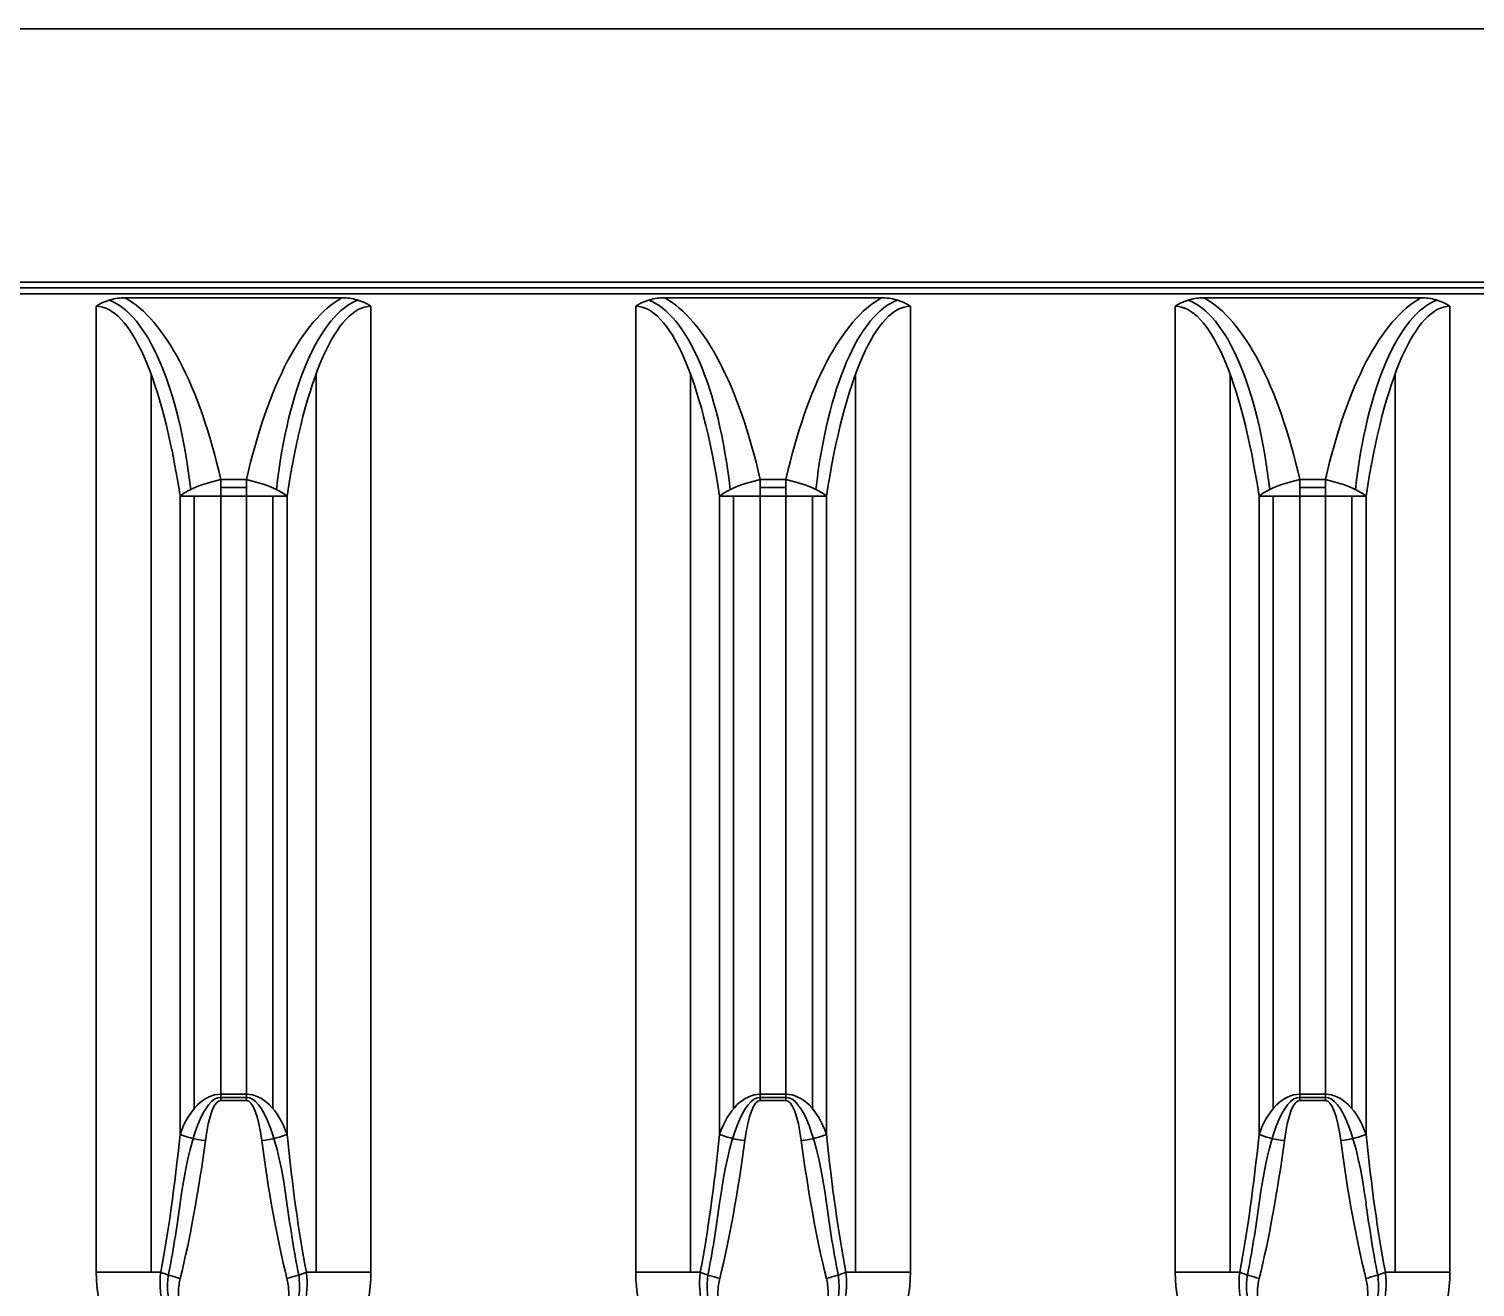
# Model space of a CAD drawing. Header units: millimetres. Extents: x 126 to 861, y 86 to 521.
# Drawn here: x 363.11 to 411.6, y 255.82 to 298 of the extents above; entities that cross this region are included whole.
import ezdxf

# ---------------------------------------------------------------- set-up
doc = ezdxf.new("R2010")
doc.units = ezdxf.units.MM
doc.layers.add('10', color=7, linetype='Continuous', true_color=0xffffff)

msp = doc.modelspace()

# ---------------------------------------------------------------- linework, layer by layer
at = {"layer": '10', "color": 7, "linetype": 'Continuous', "lineweight": 35}
for p, q in [((286.552, 297.995), (435.292, 297.995)), ((435.292, 289.507), (286.552, 289.507)), ((435.292, 289.315), (286.552, 289.315)), ((286.552, 289.119), (435.292, 289.119)), ((365.361, 256.318), (365.361, 288.697)), ((366.334, 288.98), (373.601, 288.98)), ((374.573, 288.697), (374.573, 256.318)), ((383.451, 256.318), (383.451, 288.697)), ((384.424, 288.98), (391.691, 288.98)), ((392.663, 288.697), (392.663, 256.318)), ((401.541, 256.318), (401.541, 288.697)), ((402.514, 288.98), (409.781, 288.98)), ((410.753, 288.697), (410.753, 256.318)), ((367.199, 286.428), (367.199, 256.318)), ((372.735, 256.318), (372.735, 286.428)), ((385.289, 286.428), (385.289, 256.318)), ((390.825, 256.318), (390.825, 286.428)), ((403.379, 286.428), (403.379, 256.318)), ((408.915, 256.318), (408.915, 286.428)), ((369.537, 282.886), (369.537, 282.336)), ((369.537, 282.886), (370.397, 282.886)), ((370.397, 282.886), (370.397, 282.336)), ((387.627, 282.886), (387.627, 282.336)), ((387.627, 282.886), (388.487, 282.886)), ((388.487, 282.886), (388.487, 282.336)), ((405.717, 282.886), (406.577, 282.886)), ((405.717, 282.886), (405.717, 282.336)), ((406.577, 282.886), (406.577, 282.336)), ((368.174, 282.336), (369.537, 282.336)), ((368.174, 260.937), (368.174, 282.336)), ((368.646, 282.336), (368.646, 261.802)), ((370.397, 282.62), (369.537, 282.62)), ((369.537, 282.336), (369.537, 262.281)), ((370.397, 282.336), (369.537, 282.336)), ((370.397, 282.336), (371.761, 282.336)), ((370.397, 262.281), (370.397, 282.336)), ((371.288, 261.802), (371.288, 282.336)), ((371.761, 282.336), (371.761, 260.937)), ((386.264, 282.336), (387.627, 282.336)), ((386.264, 260.937), (386.264, 282.336)), ((386.736, 282.336), (386.736, 261.802)), ((388.487, 282.62), (387.627, 282.62)), ((387.627, 282.336), (387.627, 262.281)), ((388.487, 282.336), (387.627, 282.336)), ((388.487, 282.336), (389.851, 282.336)), ((388.487, 262.281), (388.487, 282.336)), ((389.378, 261.802), (389.378, 282.336)), ((389.851, 282.336), (389.851, 260.937)), ((404.354, 260.937), (404.354, 282.336)), ((404.354, 282.336), (405.717, 282.336)), ((404.826, 282.336), (404.826, 261.802)), ((406.577, 282.62), (405.717, 282.62)), ((405.717, 282.336), (405.717, 262.281)), ((406.577, 282.336), (405.717, 282.336)), ((406.577, 262.281), (406.577, 282.336)), ((406.577, 282.336), (407.941, 282.336)), ((407.468, 261.802), (407.468, 282.336)), ((407.941, 282.336), (407.941, 260.937)), ((369.537, 262.281), (369.537, 262.073)), ((369.537, 262.281), (370.397, 262.281)), ((370.397, 262.176), (369.537, 262.176)), ((370.397, 262.073), (369.537, 262.073)), ((370.397, 262.281), (370.397, 262.073)), ((387.627, 262.073), (387.627, 262.281)), ((387.627, 262.281), (388.487, 262.281)), ((388.487, 262.176), (387.627, 262.176)), ((388.487, 262.073), (387.627, 262.073)), ((388.487, 262.281), (388.487, 262.073)), ((405.717, 262.281), (406.577, 262.281)), ((405.717, 262.281), (405.717, 262.073)), ((406.577, 262.176), (405.717, 262.176)), ((406.577, 262.073), (405.717, 262.073)), ((406.577, 262.281), (406.577, 262.073)), ((365.361, 256.318), (367.527, 256.318)), ((374.573, 256.318), (372.408, 256.318)), ((383.451, 256.318), (385.617, 256.318)), ((392.663, 256.318), (390.498, 256.318)), ((401.541, 256.318), (403.707, 256.318)), ((410.753, 256.318), (408.588, 256.318))]:
    msp.add_line(p, q, dxfattribs=at)
for centre in [(369.967, 256.318), (388.057, 256.318), (406.147, 256.318)]:
    msp.add_arc(centre, 4.606, 180, 0, dxfattribs=at)
for centre, major_axis, ratio, start_param, end_param in [((365.361, 275.167), (0, 13.53), 0.245123, 5.270873, 6.283185), ((365.361, 279.868), (0, 9.112), 0.36397, 5.011848, 6.153171), ((365.361, 275.717), (0, 13.53), 0.36397, 5.270873, 6.084403), ((374.573, 275.717), (0, 13.53), 0.36397, 0.198782, 1.012312), ((374.573, 279.868), (0, 9.112), 0.36397, 0.129997, 1.271337), ((374.573, 275.167), (0, 13.53), 0.245123, 0, 1.012312), ((383.451, 275.167), (0, 13.53), 0.245123, 5.270873, 6.283185), ((383.451, 279.868), (0, 9.112), 0.36397, 5.011848, 6.153171), ((383.451, 275.717), (0, 13.53), 0.36397, 5.270873, 6.084403), ((392.663, 275.717), (0, 13.53), 0.36397, 0.198782, 1.012312), ((392.663, 279.868), (0, 9.112), 0.36397, 0.129997, 1.271337), ((392.663, 275.167), (0, 13.53), 0.245123, 0, 1.012312), ((401.541, 275.167), (0, 13.53), 0.245123, 5.270873, 6.283185), ((401.541, 279.868), (0, 9.112), 0.36397, 5.011848, 6.153171), ((401.541, 275.717), (0, 13.53), 0.36397, 5.270873, 6.084403), ((410.753, 275.717), (0, 13.53), 0.36397, 0.198782, 1.012312), ((410.753, 279.868), (0, 9.112), 0.36397, 0.129997, 1.271337), ((410.753, 275.167), (0, 13.53), 0.245123, 0, 1.012312), ((369.537, 282.336), (1.568, 0.357), 0.334468, 1.494877, 2.544446), ((370.397, 282.336), (-1.568, 0.357), 0.334468, 3.738739, 4.788309), ((387.627, 282.336), (1.568, 0.357), 0.334468, 1.494877, 2.544446), ((388.487, 282.336), (-1.568, 0.357), 0.334468, 3.738739, 4.788309), ((405.717, 282.336), (1.568, 0.357), 0.334468, 1.494877, 2.544446), ((406.577, 282.336), (-1.568, 0.357), 0.334468, 3.738739, 4.788309), ((369.537, 259.421), (0, 2.86), 0.562156, 0, 1.012312), ((369.537, 254.611), (0, 7.565), 0.212557, 0, 1.0102), ((369.537, 259.213), (0, 2.86), 0.212557, 0, 1.012312), ((370.397, 259.421), (0, 2.86), 0.562156, 5.270873, 6.283185), ((370.397, 254.611), (0, 7.565), 0.212557, 5.272986, 6.283185), ((370.397, 259.213), (0, 2.86), 0.212557, 5.270873, 6.283185), ((387.627, 259.421), (0, 2.86), 0.562156, 0, 1.012312), ((387.627, 254.611), (0, 7.565), 0.212557, 0, 1.0102), ((387.627, 259.213), (0, 2.86), 0.212557, 0, 1.012312), ((388.487, 259.421), (0, 2.86), 0.562156, 5.270873, 6.283185), ((388.487, 254.611), (0, 7.565), 0.212557, 5.272986, 6.283185), ((388.487, 259.213), (0, 2.86), 0.212557, 5.270873, 6.283185), ((405.717, 259.421), (0, 2.86), 0.562156, 0, 1.012312), ((405.717, 254.611), (0, 7.565), 0.212557, 0, 1.0102), ((405.717, 259.213), (0, 2.86), 0.212557, 0, 1.012312), ((406.577, 259.421), (0, 2.86), 0.562156, 5.270873, 6.283185), ((406.577, 254.611), (0, 7.565), 0.212557, 5.272986, 6.283185), ((406.577, 259.213), (0, 2.86), 0.212557, 5.270873, 6.283185), ((365.361, 271.698), (0, 20.308), 0.163314, 3.853135, 4.153905), ((369.022, 260.937), (-0.991, 0.132), 0.206179, 0.572264, 1.598173), ((370.913, 260.937), (-0.991, -0.132), 0.206179, 1.54342, 2.569329), ((374.573, 271.698), (0, 20.308), 0.163314, 2.129281, 2.430051), ((383.451, 271.698), (0, 20.308), 0.163314, 3.853135, 4.153905), ((387.112, 260.937), (0.991, -0.132), 0.206179, 3.713857, 4.739766), ((389.003, 260.937), (0.991, 0.132), 0.206179, 4.685012, 5.710921), ((392.663, 271.698), (0, 20.308), 0.163314, 2.129281, 2.430051), ((401.541, 271.698), (0, 20.308), 0.163314, 3.853135, 4.153905), ((405.202, 260.937), (-0.991, 0.132), 0.206179, 0.572264, 1.598173), ((407.093, 260.937), (-0.991, -0.132), 0.206179, 1.54342, 2.569329), ((410.753, 271.698), (0, 20.308), 0.163314, 2.129281, 2.430051), ((365.361, 271.49), (0, 20.308), 0.212557, 3.853135, 4.153905), ((374.573, 271.49), (0, 20.308), 0.212557, 2.129281, 2.430051), ((383.451, 271.49), (0, 20.308), 0.212557, 3.853135, 4.153905), ((392.663, 271.49), (0, 20.308), 0.212557, 2.129281, 2.430051), ((401.541, 271.49), (0, 20.308), 0.212557, 3.853135, 4.153905), ((410.753, 271.49), (0, 20.308), 0.212557, 2.129281, 2.430051), ((365.361, 266.888), (0, 15.603), 0.212557, 3.959711, 4.154929), ((374.573, 266.888), (0, 15.603), 0.212557, 2.128256, 2.323474), ((383.451, 266.888), (0, 15.603), 0.212557, 3.959711, 4.154929), ((392.663, 266.888), (0, 15.603), 0.212557, 2.128256, 2.323474), ((401.541, 266.888), (0, 15.603), 0.212557, 3.959711, 4.154929), ((410.753, 266.888), (0, 15.603), 0.212557, 2.128256, 2.323474), ((368.18, 256.318), (0.971, -0.239), 0.202118, 4.025648, 4.762175), ((371.755, 256.318), (-0.971, -0.239), 0.202118, 1.52101, 2.257538), ((386.27, 256.318), (0.971, -0.239), 0.202118, 4.025648, 4.762175), ((389.845, 256.318), (0.971, 0.239), 0.202118, 4.662603, 5.39913), ((404.36, 256.318), (0.971, -0.239), 0.202118, 4.025648, 4.762175), ((407.935, 256.318), (-0.971, -0.239), 0.202118, 1.52101, 2.257538)]:
    msp.add_ellipse(centre, major_axis=major_axis, ratio=ratio, start_param=start_param, end_param=end_param, dxfattribs=at)
for points, knots in [([(365.361, 288.697), (365.365, 288.7), (365.37, 288.703), (365.379, 288.709), (365.392, 288.718), (365.424, 288.738), (365.488, 288.777), (365.565, 288.817), (365.624, 288.843), (365.664, 288.859), (365.684, 288.867), (365.745, 288.889), (365.786, 288.902), (365.909, 288.937), (365.993, 288.953), (366.162, 288.975), (366.247, 288.98), (366.334, 288.98)], [0, 0, 0, 0, 0.015625, 0.015625, 0.03125, 0.0625, 0.125, 0.25, 0.3125, 0.3125, 0.375, 0.375, 0.5, 0.5, 0.75, 0.75, 1, 1, 1, 1]), ([(373.601, 288.98), (373.687, 288.98), (373.773, 288.975), (373.942, 288.953), (374.026, 288.937), (374.15, 288.902), (374.191, 288.889), (374.272, 288.859), (374.351, 288.826), (374.446, 288.777), (374.511, 288.738), (374.542, 288.718), (374.556, 288.709), (374.565, 288.703), (374.569, 288.7), (374.573, 288.697)], [0, 0, 0, 0, 0.25, 0.25, 0.5, 0.5, 0.625, 0.625, 0.75, 0.875, 0.9375, 0.96875, 0.984375, 0.984375, 1, 1, 1, 1]), ([(383.451, 288.697), (383.455, 288.7), (383.46, 288.703), (383.469, 288.709), (383.482, 288.718), (383.514, 288.738), (383.578, 288.777), (383.655, 288.817), (383.714, 288.843), (383.754, 288.859), (383.774, 288.867), (383.835, 288.889), (383.876, 288.902), (383.999, 288.937), (384.083, 288.953), (384.252, 288.975), (384.337, 288.98), (384.424, 288.98)], [0, 0, 0, 0, 0.015625, 0.015625, 0.03125, 0.0625, 0.125, 0.25, 0.3125, 0.3125, 0.375, 0.375, 0.5, 0.5, 0.75, 0.75, 1, 1, 1, 1]), ([(391.691, 288.98), (391.777, 288.98), (391.863, 288.975), (392.032, 288.953), (392.116, 288.937), (392.24, 288.902), (392.281, 288.889), (392.362, 288.859), (392.441, 288.826), (392.536, 288.777), (392.601, 288.738), (392.632, 288.718), (392.646, 288.709), (392.655, 288.703), (392.659, 288.7), (392.663, 288.697)], [0, 0, 0, 0, 0.25, 0.25, 0.5, 0.5, 0.625, 0.625, 0.75, 0.875, 0.9375, 0.96875, 0.984375, 0.984375, 1, 1, 1, 1]), ([(401.541, 288.697), (401.545, 288.7), (401.55, 288.703), (401.559, 288.709), (401.572, 288.718), (401.604, 288.738), (401.668, 288.777), (401.745, 288.817), (401.804, 288.843), (401.844, 288.859), (401.864, 288.867), (401.925, 288.889), (401.966, 288.902), (402.089, 288.937), (402.173, 288.953), (402.342, 288.975), (402.427, 288.98), (402.514, 288.98)], [0, 0, 0, 0, 0.015625, 0.015625, 0.03125, 0.0625, 0.125, 0.25, 0.3125, 0.3125, 0.375, 0.375, 0.5, 0.5, 0.75, 0.75, 1, 1, 1, 1]), ([(409.781, 288.98), (409.867, 288.98), (409.953, 288.975), (410.122, 288.953), (410.206, 288.937), (410.33, 288.902), (410.371, 288.889), (410.452, 288.859), (410.531, 288.826), (410.626, 288.777), (410.691, 288.738), (410.722, 288.718), (410.736, 288.709), (410.745, 288.703), (410.749, 288.7), (410.753, 288.697)], [0, 0, 0, 0, 0.25, 0.25, 0.5, 0.5, 0.625, 0.625, 0.75, 0.875, 0.9375, 0.96875, 0.984375, 0.984375, 1, 1, 1, 1]), ([(372.408, 256.318), (372.42, 256.226), (372.428, 256.135), (372.435, 255.952), (372.432, 255.77), (372.412, 255.589), (372.39, 255.453), (372.381, 255.408), (372.362, 255.318), (372.351, 255.273), (372.316, 255.14), (372.26, 254.966), (372.188, 254.799), (372.128, 254.676), (372.096, 254.615), (372.062, 254.554), (372.039, 254.515), (372.027, 254.495), (371.967, 254.397), (371.863, 254.245), (371.746, 254.106), (371.621, 253.972), (371.555, 253.909), (371.451, 253.818), (371.415, 253.788), (371.342, 253.731), (371.305, 253.704), (371.192, 253.624), (371.114, 253.576), (370.993, 253.51), (370.952, 253.489), (370.889, 253.459), (370.868, 253.45), (370.826, 253.431), (370.804, 253.422), (370.697, 253.379), (370.522, 253.321), (370.341, 253.284), (370.204, 253.266), (370.158, 253.261), (370.088, 253.257), (370.065, 253.256), (370.018, 253.254), (369.995, 253.253), (369.879, 253.253), (369.787, 253.259), (369.65, 253.277), (369.581, 253.288), (369.513, 253.302), (369.468, 253.312), (369.445, 253.318), (369.333, 253.347), (369.245, 253.376), (369.073, 253.445), (368.99, 253.484), (368.888, 253.539), (368.867, 253.55), (368.827, 253.574), (368.768, 253.609), (368.71, 253.647), (368.596, 253.726), (368.524, 253.783), (368.419, 253.873), (368.385, 253.905), (368.319, 253.969), (368.286, 254.002), (368.192, 254.103), (368.132, 254.173), (368.021, 254.318), (367.969, 254.394), (367.909, 254.492), (367.897, 254.511), (367.874, 254.551), (367.862, 254.571), (367.829, 254.632), (367.808, 254.673), (367.747, 254.796), (367.675, 254.964), (367.619, 255.138), (367.584, 255.271), (367.573, 255.315), (367.554, 255.405), (367.545, 255.451), (367.523, 255.587), (367.502, 255.769), (367.5, 255.952), (367.506, 256.134), (367.514, 256.226), (367.527, 256.318)], [0, 0, 0, 0, 0.03125, 0.03125, 0.0625, 0.09375, 0.09375, 0.109375, 0.109375, 0.125, 0.125, 0.15625, 0.1875, 0.1875, 0.203125, 0.210938, 0.210938, 0.21875, 0.21875, 0.25, 0.28125, 0.28125, 0.3125, 0.3125, 0.328125, 0.328125, 0.34375, 0.34375, 0.375, 0.375, 0.390625, 0.390625, 0.398438, 0.398438, 0.40625, 0.40625, 0.4375, 0.46875, 0.46875, 0.484375, 0.484375, 0.492188, 0.492188, 0.5, 0.5, 0.53125, 0.53125, 0.546875, 0.554688, 0.554688, 0.5625, 0.5625, 0.59375, 0.59375, 0.625, 0.625, 0.632813, 0.632813, 0.640625, 0.65625, 0.65625, 0.6875, 0.6875, 0.703125, 0.703125, 0.71875, 0.71875, 0.75, 0.75, 0.78125, 0.78125, 0.789063, 0.789063, 0.796875, 0.796875, 0.8125, 0.8125, 0.84375, 0.875, 0.875, 0.890625, 0.890625, 0.90625, 0.90625, 0.9375, 0.96875, 0.96875, 1, 1, 1, 1]), ([(372.151, 256.221), (372.187, 255.99), (372.19, 255.752), (372.124, 255.22), (372.038, 254.936), (371.768, 254.396), (371.591, 254.156), (371.146, 253.74), (370.891, 253.578), (370.456, 253.425), (370.309, 253.392), (370.007, 253.361), (369.851, 253.364), (369.398, 253.429), (369.108, 253.548), (368.73, 253.802), (368.612, 253.9), (368.398, 254.114), (368.302, 254.23), (368.13, 254.479), (368.056, 254.61), (367.931, 254.881), (367.88, 255.024), (367.803, 255.314), (367.777, 255.46), (367.751, 255.757), (367.751, 255.908), (367.769, 256.112), (367.775, 256.167), (367.784, 256.221)], [0, 0, 0, 0, 0.087211, 0.087211, 0.19873, 0.19873, 0.310248, 0.310248, 0.421766, 0.421766, 0.477526, 0.477526, 0.533285, 0.533285, 0.644803, 0.644803, 0.700562, 0.700562, 0.756321, 0.756321, 0.812081, 0.812081, 0.86784, 0.86784, 0.923599, 0.923599, 0.979358, 0.979358, 1, 1, 1, 1]), ([(368.18, 256.11), (368.162, 256.037), (368.148, 255.963), (368.128, 255.816), (368.115, 255.668), (368.118, 255.519), (368.126, 255.407), (368.129, 255.37), (368.138, 255.296), (368.144, 255.259), (368.162, 255.149), (368.195, 255.005), (368.241, 254.863), (368.282, 254.759), (368.296, 254.724), (368.327, 254.655), (368.343, 254.621), (368.394, 254.521), (368.431, 254.456), (368.512, 254.331), (368.555, 254.27), (368.626, 254.182), (368.651, 254.153), (368.701, 254.096), (368.727, 254.069), (368.807, 253.989), (368.863, 253.939), (368.951, 253.868), (368.981, 253.846), (369.044, 253.802), (369.075, 253.781), (369.173, 253.721), (369.24, 253.686), (369.378, 253.623), (369.449, 253.597), (369.559, 253.564), (369.596, 253.555), (369.671, 253.539), (369.708, 253.532), (369.82, 253.516), (369.896, 253.51), (369.991, 253.51), (370.01, 253.511), (370.049, 253.512), (370.068, 253.514), (370.125, 253.518), (370.163, 253.522), (370.276, 253.539), (370.349, 253.556), (370.493, 253.6), (370.564, 253.626), (370.651, 253.666), (370.668, 253.674), (370.702, 253.691), (370.753, 253.717), (370.802, 253.746), (370.898, 253.805), (370.959, 253.849), (371.047, 253.919), (371.09, 253.956), (371.132, 253.995), (371.159, 254.021), (371.173, 254.034), (371.239, 254.101), (371.289, 254.157), (371.382, 254.274), (371.425, 254.334), (371.505, 254.46), (371.542, 254.524), (371.584, 254.608), (371.593, 254.625), (371.609, 254.658), (371.617, 254.676), (371.639, 254.727), (371.654, 254.762), (371.694, 254.866), (371.74, 255.007), (371.772, 255.151), (371.791, 255.261), (371.796, 255.298), (371.805, 255.372), (371.809, 255.41), (371.816, 255.521), (371.819, 255.67), (371.807, 255.817), (371.787, 255.964), (371.773, 256.037), (371.755, 256.11)], [0, 0, 0, 0, 0.03125, 0.03125, 0.0625, 0.09375, 0.09375, 0.109375, 0.109375, 0.125, 0.125, 0.15625, 0.1875, 0.1875, 0.203125, 0.203125, 0.21875, 0.21875, 0.25, 0.25, 0.28125, 0.28125, 0.296875, 0.296875, 0.3125, 0.3125, 0.34375, 0.34375, 0.359375, 0.359375, 0.375, 0.375, 0.40625, 0.40625, 0.4375, 0.4375, 0.453125, 0.453125, 0.46875, 0.46875, 0.5, 0.5, 0.507813, 0.507813, 0.515625, 0.515625, 0.53125, 0.53125, 0.5625, 0.5625, 0.59375, 0.59375, 0.601562, 0.601562, 0.609375, 0.625, 0.625, 0.65625, 0.65625, 0.671875, 0.679687, 0.679687, 0.6875, 0.6875, 0.71875, 0.71875, 0.75, 0.75, 0.78125, 0.78125, 0.789062, 0.789062, 0.796875, 0.796875, 0.8125, 0.8125, 0.84375, 0.875, 0.875, 0.890625, 0.890625, 0.90625, 0.90625, 0.9375, 0.96875, 0.96875, 1, 1, 1, 1]), ([(390.498, 256.318), (390.51, 256.226), (390.518, 256.135), (390.525, 255.952), (390.522, 255.77), (390.502, 255.589), (390.48, 255.453), (390.471, 255.408), (390.452, 255.318), (390.441, 255.273), (390.406, 255.14), (390.35, 254.966), (390.278, 254.799), (390.218, 254.676), (390.186, 254.615), (390.152, 254.554), (390.129, 254.515), (390.117, 254.495), (390.057, 254.397), (389.953, 254.245), (389.836, 254.106), (389.711, 253.972), (389.645, 253.909), (389.541, 253.818), (389.505, 253.788), (389.432, 253.731), (389.395, 253.704), (389.282, 253.624), (389.204, 253.576), (389.083, 253.51), (389.042, 253.489), (388.979, 253.459), (388.958, 253.45), (388.916, 253.431), (388.894, 253.422), (388.787, 253.379), (388.612, 253.321), (388.431, 253.284), (388.294, 253.266), (388.248, 253.261), (388.178, 253.257), (388.155, 253.256), (388.108, 253.254), (388.085, 253.253), (387.969, 253.253), (387.877, 253.259), (387.74, 253.277), (387.671, 253.288), (387.603, 253.302), (387.558, 253.312), (387.535, 253.318), (387.423, 253.347), (387.335, 253.376), (387.163, 253.445), (387.08, 253.484), (386.978, 253.539), (386.957, 253.55), (386.917, 253.574), (386.858, 253.609), (386.8, 253.647), (386.686, 253.726), (386.614, 253.783), (386.509, 253.873), (386.475, 253.905), (386.409, 253.969), (386.376, 254.002), (386.282, 254.103), (386.222, 254.173), (386.111, 254.318), (386.059, 254.394), (385.999, 254.492), (385.987, 254.511), (385.964, 254.551), (385.952, 254.571), (385.919, 254.632), (385.898, 254.673), (385.837, 254.796), (385.765, 254.964), (385.709, 255.138), (385.674, 255.271), (385.663, 255.315), (385.644, 255.405), (385.635, 255.451), (385.613, 255.587), (385.592, 255.769), (385.59, 255.952), (385.596, 256.134), (385.604, 256.226), (385.617, 256.318)], [0, 0, 0, 0, 0.03125, 0.03125, 0.0625, 0.09375, 0.09375, 0.109375, 0.109375, 0.125, 0.125, 0.15625, 0.1875, 0.1875, 0.203125, 0.210938, 0.210938, 0.21875, 0.21875, 0.25, 0.28125, 0.28125, 0.3125, 0.3125, 0.328125, 0.328125, 0.34375, 0.34375, 0.375, 0.375, 0.390625, 0.390625, 0.398438, 0.398438, 0.40625, 0.40625, 0.4375, 0.46875, 0.46875, 0.484375, 0.484375, 0.492188, 0.492188, 0.5, 0.5, 0.53125, 0.53125, 0.546875, 0.554688, 0.554688, 0.5625, 0.5625, 0.59375, 0.59375, 0.625, 0.625, 0.632812, 0.632812, 0.640625, 0.65625, 0.65625, 0.6875, 0.6875, 0.703125, 0.703125, 0.71875, 0.71875, 0.75, 0.75, 0.78125, 0.78125, 0.789062, 0.789062, 0.796875, 0.796875, 0.8125, 0.8125, 0.84375, 0.875, 0.875, 0.890625, 0.890625, 0.90625, 0.90625, 0.9375, 0.96875, 0.96875, 1, 1, 1, 1]), ([(390.241, 256.221), (390.277, 255.99), (390.28, 255.752), (390.214, 255.22), (390.128, 254.936), (389.858, 254.396), (389.681, 254.156), (389.236, 253.74), (388.981, 253.578), (388.546, 253.425), (388.399, 253.392), (388.097, 253.361), (387.941, 253.364), (387.488, 253.429), (387.198, 253.548), (386.82, 253.802), (386.702, 253.9), (386.488, 254.114), (386.392, 254.23), (386.22, 254.479), (386.146, 254.61), (386.021, 254.881), (385.97, 255.024), (385.893, 255.314), (385.867, 255.46), (385.841, 255.757), (385.841, 255.908), (385.859, 256.112), (385.865, 256.167), (385.874, 256.221)], [0, 0, 0, 0, 0.087211, 0.087211, 0.19873, 0.19873, 0.310248, 0.310248, 0.421766, 0.421766, 0.477526, 0.477526, 0.533285, 0.533285, 0.644803, 0.644803, 0.700562, 0.700562, 0.756321, 0.756321, 0.812081, 0.812081, 0.86784, 0.86784, 0.923599, 0.923599, 0.979358, 0.979358, 1, 1, 1, 1]), ([(386.27, 256.11), (386.252, 256.037), (386.238, 255.963), (386.218, 255.816), (386.205, 255.668), (386.208, 255.519), (386.216, 255.407), (386.219, 255.37), (386.228, 255.296), (386.234, 255.259), (386.252, 255.149), (386.285, 255.005), (386.331, 254.863), (386.372, 254.759), (386.386, 254.724), (386.417, 254.655), (386.433, 254.621), (386.484, 254.521), (386.521, 254.456), (386.602, 254.331), (386.645, 254.27), (386.716, 254.182), (386.741, 254.153), (386.791, 254.096), (386.817, 254.069), (386.897, 253.989), (386.953, 253.939), (387.041, 253.868), (387.071, 253.846), (387.134, 253.802), (387.165, 253.781), (387.263, 253.721), (387.33, 253.686), (387.468, 253.623), (387.539, 253.597), (387.649, 253.564), (387.686, 253.555), (387.761, 253.539), (387.798, 253.532), (387.91, 253.516), (387.986, 253.51), (388.081, 253.51), (388.1, 253.511), (388.139, 253.512), (388.158, 253.514), (388.215, 253.518), (388.253, 253.522), (388.366, 253.539), (388.439, 253.556), (388.583, 253.6), (388.654, 253.626), (388.741, 253.666), (388.758, 253.674), (388.792, 253.691), (388.843, 253.717), (388.892, 253.746), (388.988, 253.805), (389.049, 253.849), (389.137, 253.919), (389.18, 253.956), (389.222, 253.995), (389.249, 254.021), (389.263, 254.034), (389.329, 254.101), (389.379, 254.157), (389.472, 254.274), (389.515, 254.334), (389.595, 254.46), (389.632, 254.524), (389.674, 254.608), (389.683, 254.625), (389.699, 254.658), (389.707, 254.676), (389.729, 254.727), (389.744, 254.762), (389.784, 254.866), (389.83, 255.007), (389.862, 255.151), (389.881, 255.261), (389.886, 255.298), (389.895, 255.372), (389.899, 255.41), (389.906, 255.521), (389.909, 255.67), (389.897, 255.817), (389.877, 255.964), (389.863, 256.037), (389.845, 256.11)], [0, 0, 0, 0, 0.03125, 0.03125, 0.0625, 0.09375, 0.09375, 0.109375, 0.109375, 0.125, 0.125, 0.15625, 0.1875, 0.1875, 0.203125, 0.203125, 0.21875, 0.21875, 0.25, 0.25, 0.28125, 0.28125, 0.296875, 0.296875, 0.3125, 0.3125, 0.34375, 0.34375, 0.359375, 0.359375, 0.375, 0.375, 0.40625, 0.40625, 0.4375, 0.4375, 0.453125, 0.453125, 0.46875, 0.46875, 0.5, 0.5, 0.507813, 0.507813, 0.515625, 0.515625, 0.53125, 0.53125, 0.5625, 0.5625, 0.59375, 0.59375, 0.601563, 0.601563, 0.609375, 0.625, 0.625, 0.65625, 0.65625, 0.671875, 0.679688, 0.679688, 0.6875, 0.6875, 0.71875, 0.71875, 0.75, 0.75, 0.78125, 0.78125, 0.789062, 0.789062, 0.796875, 0.796875, 0.8125, 0.8125, 0.84375, 0.875, 0.875, 0.890625, 0.890625, 0.90625, 0.90625, 0.9375, 0.96875, 0.96875, 1, 1, 1, 1]), ([(408.588, 256.318), (408.6, 256.226), (408.608, 256.135), (408.615, 255.952), (408.612, 255.77), (408.592, 255.589), (408.57, 255.453), (408.561, 255.408), (408.542, 255.318), (408.531, 255.273), (408.496, 255.14), (408.44, 254.966), (408.368, 254.799), (408.308, 254.676), (408.276, 254.615), (408.242, 254.554), (408.219, 254.515), (408.207, 254.495), (408.147, 254.397), (408.043, 254.245), (407.926, 254.106), (407.801, 253.972), (407.735, 253.909), (407.631, 253.818), (407.595, 253.788), (407.522, 253.731), (407.485, 253.704), (407.372, 253.624), (407.294, 253.576), (407.173, 253.51), (407.132, 253.489), (407.069, 253.459), (407.048, 253.45), (407.006, 253.431), (406.984, 253.422), (406.877, 253.379), (406.702, 253.321), (406.521, 253.284), (406.384, 253.266), (406.338, 253.261), (406.268, 253.257), (406.245, 253.256), (406.198, 253.254), (406.175, 253.253), (406.059, 253.253), (405.967, 253.259), (405.83, 253.277), (405.761, 253.288), (405.693, 253.302), (405.648, 253.312), (405.625, 253.318), (405.513, 253.347), (405.425, 253.376), (405.253, 253.445), (405.17, 253.484), (405.068, 253.539), (405.047, 253.55), (405.007, 253.574), (404.948, 253.609), (404.89, 253.647), (404.776, 253.726), (404.704, 253.783), (404.599, 253.873), (404.565, 253.905), (404.499, 253.969), (404.466, 254.002), (404.372, 254.103), (404.312, 254.173), (404.201, 254.318), (404.149, 254.394), (404.089, 254.492), (404.077, 254.511), (404.054, 254.551), (404.042, 254.571), (404.009, 254.632), (403.988, 254.673), (403.927, 254.796), (403.855, 254.964), (403.799, 255.138), (403.764, 255.271), (403.753, 255.315), (403.734, 255.405), (403.725, 255.451), (403.703, 255.587), (403.682, 255.769), (403.68, 255.952), (403.686, 256.134), (403.694, 256.226), (403.707, 256.318)], [0, 0, 0, 0, 0.03125, 0.03125, 0.0625, 0.09375, 0.09375, 0.109375, 0.109375, 0.125, 0.125, 0.15625, 0.1875, 0.1875, 0.203125, 0.210937, 0.210937, 0.21875, 0.21875, 0.25, 0.28125, 0.28125, 0.3125, 0.3125, 0.328125, 0.328125, 0.34375, 0.34375, 0.375, 0.375, 0.390625, 0.390625, 0.398437, 0.398437, 0.40625, 0.40625, 0.4375, 0.46875, 0.46875, 0.484375, 0.484375, 0.492187, 0.492187, 0.5, 0.5, 0.53125, 0.53125, 0.546875, 0.554687, 0.554687, 0.5625, 0.5625, 0.59375, 0.59375, 0.625, 0.625, 0.632813, 0.632813, 0.640625, 0.65625, 0.65625, 0.6875, 0.6875, 0.703125, 0.703125, 0.71875, 0.71875, 0.75, 0.75, 0.78125, 0.78125, 0.789063, 0.789063, 0.796875, 0.796875, 0.8125, 0.8125, 0.84375, 0.875, 0.875, 0.890625, 0.890625, 0.90625, 0.90625, 0.9375, 0.96875, 0.96875, 1, 1, 1, 1]), ([(408.331, 256.221), (408.367, 255.99), (408.37, 255.752), (408.304, 255.22), (408.218, 254.936), (407.948, 254.396), (407.771, 254.156), (407.326, 253.74), (407.071, 253.578), (406.636, 253.425), (406.489, 253.392), (406.187, 253.361), (406.031, 253.364), (405.578, 253.429), (405.288, 253.548), (404.91, 253.802), (404.792, 253.9), (404.578, 254.114), (404.482, 254.23), (404.31, 254.479), (404.236, 254.61), (404.111, 254.881), (404.06, 255.024), (403.983, 255.314), (403.957, 255.46), (403.931, 255.757), (403.931, 255.908), (403.949, 256.112), (403.955, 256.167), (403.964, 256.221)], [0, 0, 0, 0, 0.087211, 0.087211, 0.19873, 0.19873, 0.310248, 0.310248, 0.421766, 0.421766, 0.477526, 0.477526, 0.533285, 0.533285, 0.644803, 0.644803, 0.700562, 0.700562, 0.756321, 0.756321, 0.812081, 0.812081, 0.86784, 0.86784, 0.923599, 0.923599, 0.979358, 0.979358, 1, 1, 1, 1]), ([(404.36, 256.11), (404.342, 256.037), (404.328, 255.963), (404.308, 255.816), (404.295, 255.668), (404.298, 255.519), (404.306, 255.407), (404.309, 255.37), (404.318, 255.296), (404.324, 255.259), (404.342, 255.149), (404.375, 255.005), (404.421, 254.863), (404.462, 254.759), (404.476, 254.724), (404.507, 254.655), (404.523, 254.621), (404.574, 254.521), (404.611, 254.456), (404.692, 254.331), (404.735, 254.27), (404.806, 254.182), (404.831, 254.153), (404.881, 254.096), (404.907, 254.069), (404.987, 253.989), (405.043, 253.939), (405.131, 253.868), (405.161, 253.846), (405.224, 253.802), (405.255, 253.781), (405.353, 253.721), (405.42, 253.686), (405.558, 253.623), (405.629, 253.597), (405.739, 253.564), (405.776, 253.555), (405.851, 253.539), (405.888, 253.532), (406, 253.516), (406.076, 253.51), (406.171, 253.51), (406.19, 253.511), (406.229, 253.512), (406.248, 253.514), (406.305, 253.518), (406.343, 253.522), (406.456, 253.539), (406.529, 253.556), (406.673, 253.6), (406.744, 253.626), (406.831, 253.666), (406.848, 253.674), (406.882, 253.691), (406.933, 253.717), (406.982, 253.746), (407.078, 253.805), (407.139, 253.849), (407.227, 253.919), (407.27, 253.956), (407.312, 253.995), (407.339, 254.021), (407.353, 254.034), (407.419, 254.101), (407.469, 254.157), (407.562, 254.274), (407.605, 254.334), (407.685, 254.46), (407.722, 254.524), (407.764, 254.608), (407.773, 254.625), (407.789, 254.658), (407.797, 254.676), (407.819, 254.727), (407.834, 254.762), (407.874, 254.866), (407.92, 255.007), (407.952, 255.151), (407.971, 255.261), (407.976, 255.298), (407.985, 255.372), (407.989, 255.41), (407.996, 255.521), (407.999, 255.67), (407.987, 255.817), (407.967, 255.964), (407.953, 256.037), (407.935, 256.11)], [0, 0, 0, 0, 0.03125, 0.03125, 0.0625, 0.09375, 0.09375, 0.109375, 0.109375, 0.125, 0.125, 0.15625, 0.1875, 0.1875, 0.203125, 0.203125, 0.21875, 0.21875, 0.25, 0.25, 0.28125, 0.28125, 0.296875, 0.296875, 0.3125, 0.3125, 0.34375, 0.34375, 0.359375, 0.359375, 0.375, 0.375, 0.40625, 0.40625, 0.4375, 0.4375, 0.453125, 0.453125, 0.46875, 0.46875, 0.5, 0.5, 0.507812, 0.507812, 0.515625, 0.515625, 0.53125, 0.53125, 0.5625, 0.5625, 0.59375, 0.59375, 0.601562, 0.601562, 0.609375, 0.625, 0.625, 0.65625, 0.65625, 0.671875, 0.679687, 0.679687, 0.6875, 0.6875, 0.71875, 0.71875, 0.75, 0.75, 0.78125, 0.78125, 0.789062, 0.789062, 0.796875, 0.796875, 0.8125, 0.8125, 0.84375, 0.875, 0.875, 0.890625, 0.890625, 0.90625, 0.90625, 0.9375, 0.96875, 0.96875, 1, 1, 1, 1])]:
    msp.add_open_spline(points, degree=3, knots=knots, dxfattribs=at)

doc.saveas('drawing.dxf')
